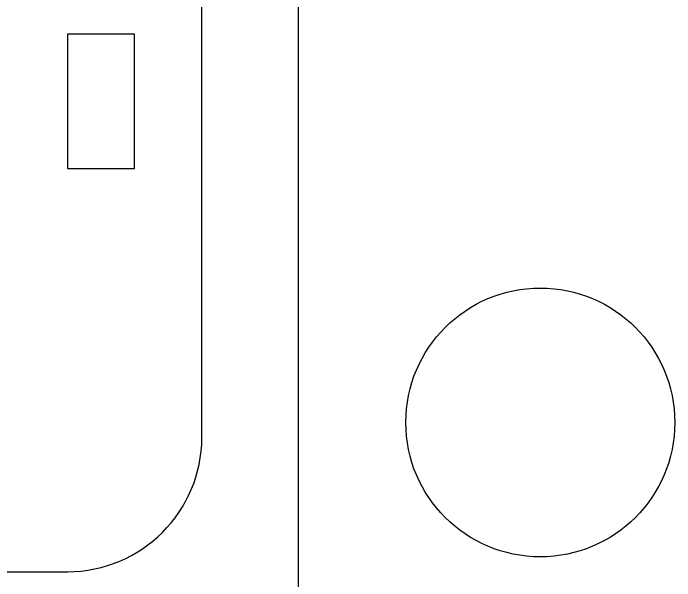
# Model space of a CAD drawing. Header units: millimetres. Extents: x 0 to 1497, y 0 to 497.
# Drawn here: x 413.32 to 462.52, y 265.51 to 307.74 of the extents above; entities that cross this region are included whole.
import ezdxf

# ---------------------------------------------------------------- set-up
doc = ezdxf.new("R2010")
doc.units = ezdxf.units.MM

msp = doc.modelspace()

# ---------------------------------------------------------------- linework, layer by layer
at = {"color": 7, "linetype": 'Continuous', "lineweight": 25}
for p, q in [((434.517, 489.687), (434.517, 245.237)), ((427.349, 276.184), (427.349, 481.184)), ((417.349, 306.184), (417.349, 296.184)), ((422.349, 306.184), (417.349, 306.184)), ((422.349, 296.184), (422.349, 306.184)), ((417.349, 296.184), (422.349, 296.184)), ((17.349, 266.184), (417.349, 266.184))]:
    msp.add_line(p, q, dxfattribs=at)
msp.add_circle((452.517, 277.287), 10, dxfattribs=at)
msp.add_arc((417.349, 276.184), 10, 270, 0, dxfattribs=at)

doc.saveas('drawing.dxf')
